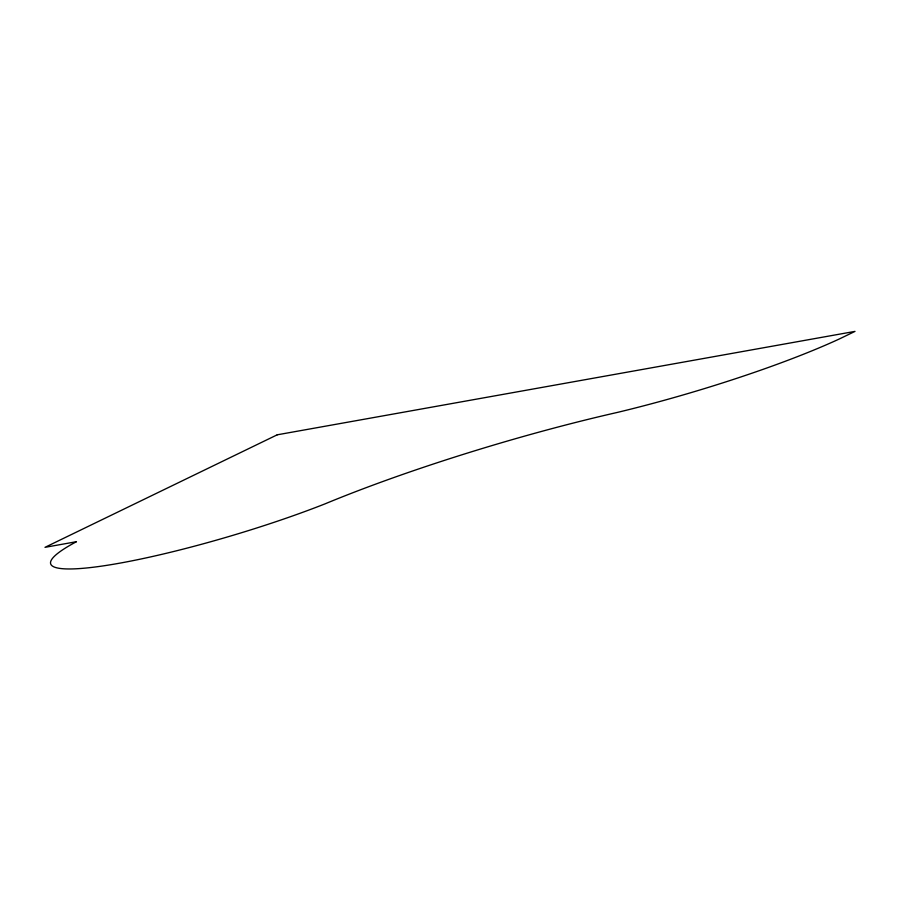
<?xml version="1.0" encoding="UTF-8"?>
<svg xmlns="http://www.w3.org/2000/svg" width="900" height="900" viewBox="0 0 900 900"><rect width="100%" height="100%" fill="white"/><g stroke="black" fill="none" stroke-linecap="round" stroke-linejoin="round"><path stroke-width="1.35" d="M277.222 434.812L45 547.335L76.466 541.699A182.498 24.773 -16.6 0 0 105.03 565.616A182.498 24.773 -16.6 0 0 324.855 503.933A292.669 39.724 -16.6 0 1 617.479 412.391A211.984 28.766 -16.6 0 0 839.666 338.816L855 331.391L277.222 434.812"/></g></svg>
